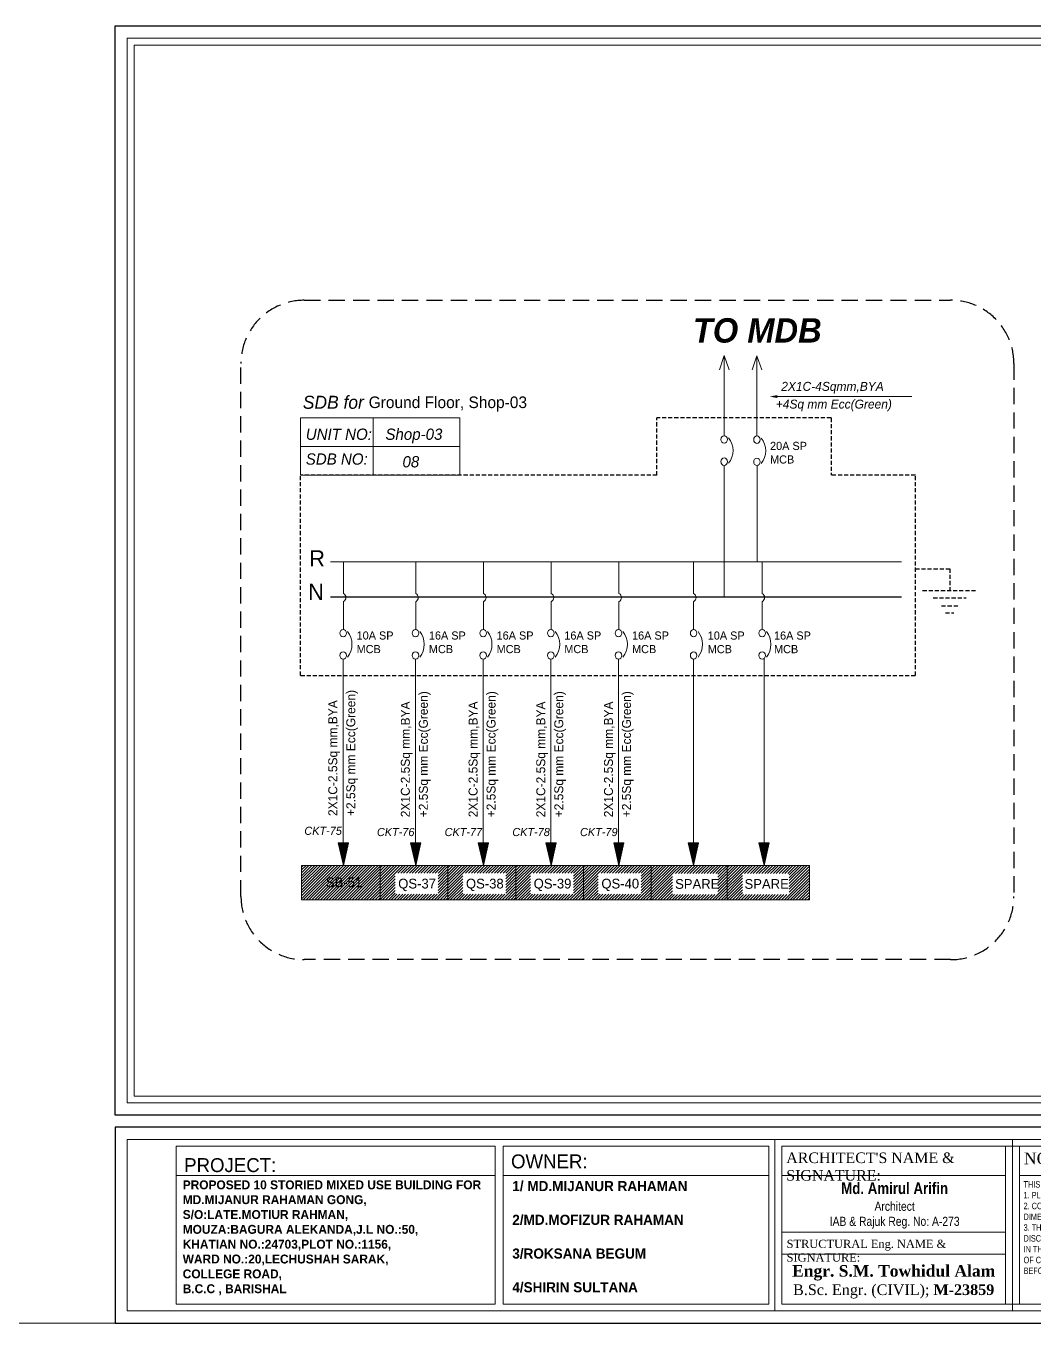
# Model space of a CAD drawing. Header units: inches. Extents: x 109699 to 44449955, y -10987 to 15824140.
# Drawn here: x 206992 to 207611, y -4569 to -3772 of the extents above; entities that cross this region are included whole.
import ezdxf

# ---------------------------------------------------------------- set-up
doc = ezdxf.new("R2010")
doc.units = ezdxf.units.IN
doc.header["$LTSCALE"] = 5
doc.header["$MEASUREMENT"] = 0
doc.linetypes.add('DASHED', pattern=[0.75, 0.5, -0.25])
doc.linetypes.add('DASHED2', pattern=[0.375, 0.25, -0.125])
doc.layers.get('0').update_dxf_attribs({"color": 123})
doc.layers.get('Defpoints').update_dxf_attribs({"lineweight": 5})
for name, color, linetype, lineweight in [('@NORMAL', 7, 'Continuous', 5), ('CKT-TEXT', 6, 'Continuous', 9), ('E-BOX', 20, 'Continuous', 30), ('E-BUSBER-B', 21, 'Continuous', 18), ('E-BUSBER-N', 131, 'Continuous', 18), ('E-CKT-CABLE', 116, 'Continuous', 18), ('E-CKT-TEXT', 135, 'Continuous', 18), ('E-CKT-TEXT-2', 7, 'Continuous', 9), ('E-MCCB', 5, 'Continuous', 13), ('E-QS-Socket-15A', 1, 'Continuous', 9), ('E-SB-Switch-Board', 106, 'Continuous', 18), ('H', 252, 'Continuous', 9), ('leter', 140, 'Continuous', 13), ('Text', 7, 'Continuous', 0), ('WALL-1', 8, 'Continuous', 9)]:
    doc.layers.add(name, color=color, linetype=linetype, lineweight=lineweight)
doc.layers.add('T', color=8, linetype='Continuous')
doc.styles.add('box text', font='arial.ttf')
doc.styles.add('RomanS', font='romans.shx')
doc.styles.add('SH-T2', font='times.ttf')
doc.styles.get("Standard").update_dxf_attribs({"font": 'times.ttf'})
doc.styles.add('TAVE2', font='ROM_____.PFB')
picture_1 = doc.add_image_def('image1.png', size_in_pixel=(745, 477))

# ---------------------------------------------------------------- blocks, each defined once
blk = doc.blocks.new('zxczxczxcz')
at = {"layer": '@NORMAL'}
for points in [[(177327.5, -15450.1), (175295.2, -15450.1), (175295.2, -14276.8), (177327.5, -14276.8)], [(177319.9, -15442.5), (175302.8, -15442.5), (175302.8, -14284.5), (177319.9, -14284.5)]]:
    blk.add_lwpolyline(points, close=True, dxfattribs=at)
at = {"layer": 'Text', "lineweight": 30}
for p, q in [((177028.8, -15692.6), (177028.8, -15476.8)), ((177340.9, -15476.8), (177028.8, -15476.8)), ((177340.9, -15476.8), (177340.9, -15692.6)), ((177340.9, -15692.6), (177028.8, -15692.6))]:
    blk.add_line(p, q, dxfattribs=at)
at = {"layer": 'Text'}
for p, q in [((177340.9, -15692.6), (177340.9, -15476.8)), ((177340.9, -15692.6), (177340.9, -15476.8)), ((176008.4, -15679.2), (176008.4, -15490.2)), ((176270.1, -15490.2), (176270.1, -15679.2)), ((176531.8, -15490.2), (176531.8, -15679.2)), ((176742, -15490.2), (176997.7, -15490.2)), ((176742, -15679.2), (176742, -15490.2)), ((176997.7, -15490.2), (176997.7, -15679.2)), ((177042.2, -15490.2), (177327.5, -15490.2)), ((177042.2, -15679.2), (177042.2, -15490.2)), ((177327.5, -15490.2), (177327.5, -15679.2)), ((175700.4, -15497.8), (175700.4, -15671.6)), ((175709, -15497.8), (176001.6, -15497.8)), ((175709, -15497.8), (175709, -15671.6)), ((176001.6, -15497.8), (176001.6, -15671.6)), ((176001.6, -15671.6), (176001.6, -15497.8)), ((176016.1, -15671.6), (176016.1, -15497.8)), ((176262.5, -15497.8), (176262.5, -15671.6)), ((176277.8, -15497.8), (176277.8, -15671.6)), ((176524.2, -15497.8), (176524.2, -15671.6)), ((176539.5, -15497.8), (176539.5, -15671.6)), ((176749.6, -15497.8), (176990.1, -15497.8)), ((176749.6, -15671.6), (176749.6, -15497.8)), ((176990.1, -15497.8), (176990.1, -15671.6)), ((177049.8, -15497.8), (177319.9, -15497.8)), ((177049.8, -15671.6), (177049.8, -15497.8)), ((177319.9, -15497.8), (177319.9, -15671.6)), ((175349, -15529.9), (175700.4, -15529.9)), ((175709, -15529.9), (176001.6, -15529.9)), ((176016.1, -15529.9), (176262.5, -15529.9)), ((176277.8, -15529.9), (176524.2, -15529.9)), ((176539.5, -15529.9), (176737.2, -15529.9)), ((176539.5, -15584.7), (176737.2, -15584.7)), ((176639.5, -15584.7), (176639.5, -15671.6)), ((176016.1, -15592.4), (176262.5, -15592.4)), ((176016.1, -15616.8), (176262.5, -15616.8)), ((176539.5, -15607.6), (176737.2, -15607.6)), ((176990.1, -15671.6), (176749.6, -15671.6)), ((177319.9, -15671.6), (177049.8, -15671.6)), ((176997.7, -15679.2), (176742, -15679.2)), ((177327.5, -15679.2), (177042.2, -15679.2))]:
    blk.add_line(p, q, dxfattribs=at)
at = {"layer": 'Text', "lineweight": 30}
blk.add_lwpolyline([(177005.9, -15476.8), (175281.8, -15476.8), (175281.8, -15692.6), (177005.9, -15692.6)], close=True, dxfattribs=at)
at = {"layer": 'Text'}
blk.add_lwpolyline([(176997.7, -15490.2), (175295.2, -15490.2), (175295.2, -15679.2), (176997.7, -15679.2)], close=True, dxfattribs=at)
for points in [[(175700.4, -15497.8), (175349, -15497.8), (175349, -15671.6), (175700.4, -15671.6)], [(176001.6, -15497.8), (175709, -15497.8)], [(176524.2, -15497.8), (176016.1, -15497.8)], [(176539.5, -15671.6), (176737.2, -15671.6), (176737.2, -15497.8), (176539.5, -15497.8)], [(175709, -15671.6), (176001.6, -15671.6)], [(176016.1, -15671.6), (176524.2, -15671.6)]]:
    blk.add_lwpolyline(points, dxfattribs=at)
at = {"layer": 'WALL-1', "lineweight": 30}
blk.add_line((177340.9, -14263.5), (177340.9, -15463.5), dxfattribs=at)
blk.add_lwpolyline([(177340.9, -15463.5), (175281.8, -15463.5), (175281.8, -14263.5), (177340.9, -14263.5)], close=True, dxfattribs=at)
at = {"layer": 'leter', "insert": (177184.4, -15628.6), "char_height": 3.9766, "width": 400.68, "attachment_point": 2}
blk.add_mtext('{\\fFranklin Gothic Medium|b0|i0|c0|p34;\\H2.066x;\\C5;MODERN BUILDING DESIGN & CONSULTANT\\H1.2x; \\C256; \\P\\fTimes New Roman|b1|i0|c0|p18;\\H0.4899x;\\C7;TALUKDER MANSION,5/7,BLOCK -A,RUPATOLI HOUSING STATE,BARISHAL.\\PB.C.C REG. NO:35,MAIL:mbdc333@gmail.com\\PMOBILE NO:01731443090\\P\\fFranklin Gothic Medium|b0|i0|c0|p34;\\H0.8231x;\\C256;                             }', dxfattribs=at)
at = {"layer": 'Text'}
for s, insert, char_height, width, attachment_point in [("{\\C1;ARCHITECT'S NAME & SIGNATURE:}", (176020.9, -15504.7, 29.8), 11.609, 235.441, 1), ('{\\C1;NOTE:}', (176282.6, -15504.7, 29.8), 12.899, 235.441, 1), ('{\\fFranklin Gothic Medium Cond|b0|i0|c0|p34;\\C1;PROJECT:}', (175357.8, -15510.9, 91), 15.338, 414.227, 1), ('{\\fFranklin Gothic Medium|b0|i0|c0|p34;\\C1;OWNER:}', (175717.8, -15506.8), 15.338, 414.227, 1), ('{\\C1;DRAWING  TITLE:}', (176566.4, -15506.4, -14.9), 11.609, 235.441, 1), ('{\\fFranklin Gothic Medium|b0|i0|c0|p34;\\C1;CONSULTANT:}', (176814.3, -15518.7, 279.5), 15.479, 414.227, 1), ('\\pt35.29515;{\\fCentury Gothic|b1|i0|c0|p34;PROPOSED 10 STORIED MIXED USE BUILDING FOR \\PMD.MIJANUR RAHAMAN GONG,\\PS/O:LATE.MOTIUR RAHMAN, \\PMOUZA:BAGURA ALEKANDA,J.L NO.:50,\\PKHATIAN NO.:24703,PLOT NO.:1156,\\PWARD NO.:20,LECHUSHAH SARAK,\\P\\pt67.08058;COLLEGE ROAD, \\PB.C.C , BARISHAL }', (175356.2, -15535.4), 9.808, 458.165, 1), ('{\\fArial Narrow|b1|i0|c0|p34;Md. Amirul Arifin\\P\\fArial Narrow|b0|i0|c0|p34;\\H0.7794x;Architect\\PIAB & Rajuk Reg. No: A-273\\fCentury Gothic|b0|i0|c0|p34;\\L\\P\\H1.283x;\\l \\P\\fFranklin Gothic Medium|b0|i0|c0|p34; \\fFranklin Gothic Book|b0|i0|c0|p34;\\H0.6173x;  \\fFranklin Gothic Medium|b0|i0|c0|p34;\\H1.62x; \\fFranklin Gothic Book|b0|i0|c0|p34;\\H0.6173x; \\fFranklin Gothic Medium|b0|i0|c0|p34;\\H1.62x;                                                                                       }', (176140.3, -15537.7), 12.7553, 248.971, 2), ('\\pi-34.83833,l34.83833,t34.83833;{\\W0.9;\\C1;DATE:}', (176557, -15588.9, -14.9), 11.609, 235.441, 1), ('\\pi-34.83833,l34.83833,t34.83833;{\\W0.9;\\C1;SHEET NO}', (176664.3, -15589.8, -14.9), 11.609, 235.441, 1), ('{\\C1;STRUCTURAL Eng. NAME & SIGNATURE:}', (176021.3, -15600.8, 29.8), 9.029, 235.441, 1), ('{\\fTimes New Roman|b1|i0|c0|p18; Engr. S.M. Towhidul Alam\\P\\fTimes New Roman|b0|i0|c0|p18; \\H0.9205x;B.Sc. Engr. (CIVIL); \\fTimes New Roman|b1|i0|c0|p18;M-23859}', (176136.8, -15628.7, -14.9), 12.7553, 248.971, 2), ('\\pi-191.13542,l191.13542,t191.13542;23.07.2022', (176550.3, -15626.7, -14.9), 13.931, 375.033, 1), ('{\\fFranklin Gothic Medium|b0|i0|c0|p34;\\C0;ENGR.MIZANUR RAHMAN (CIVIL)\\PMANAGING DIRECTOR\\P\\H0.8571x;MODERN BUILDING DESIGN & CONSULTANT}', (176870.4, -15624.1, -11.9), 8.668, 331.382, 2)]:
    blk.add_mtext(s, dxfattribs=dict(at, insert=insert, char_height=char_height, width=width, attachment_point=attachment_point))
at = {"layer": 'Text', "linetype": 'Continuous', "insert": (175719.2, -15536.1), "char_height": 11.145, "width": 329.404, "attachment_point": 1, "style": 'SH-T2'}
blk.add_mtext('\\pt76.20062;{\\fCentury Gothic|b1|i0|c0|p34;1/ MD.MIJANUR RAHAMAN \\P\\P2/MD.MOFIZUR RAHAMAN\\P \\P3/ROKSANA BEGUM\\P\\P4/SHIRIN SULTANA}', dxfattribs=at)
at = {"layer": 'Text', "insert": (176282.3, -15536.2, -14.9), "char_height": 7.1387, "width": 248.98, "attachment_point": 1, "style": 'box text'}
blk.add_mtext("{\\fArial Narrow|b0|i0|c0|p34;\\W0.9;THIS NOTE IS VALID FOR DRAWINGS RELATED TO THIS PROJECT:\\P1. PLEASE DO NOT SCALE FROM THE DRAWINGS.\\P2. CONTRACTORS AND SUB-CONTRACTORS ARE TO VERIFY    ALL DIMENSIONS AT THE SITE.\\P3. THE CONTRACTOR IS TO NOTIFY THE CONSULTANT ABOUT ANY DISCREPANCIES/ DIFFERENCES CONTAINED\\PIN THE DRAWING (IN RELATION TO OTHER DRAWINGS) OR IN CASE OF CONTRADICTS WITH  'BNBC' & 'IMARAT BIDHIMALA, 2008'; WELL BEFORE IGNITING WORK.}", dxfattribs=at)
at = {"layer": '@NORMAL', "color": 0}
image = blk.add_image(picture_1, insert=(177085.8, -15624.9), size_in_units=(191.9, 122.8), rotation=0, dxfattribs=dict(at, brightness=35, contrast=59))
image.dxf.flags = 7
blk = doc.blocks.new('E-CKT TEXT')
for p, q in [((648438.87, 22105.08), (648437.12, 22112.85)), ((648437.12, 22112.85), (648440.62, 22112.85)), ((648437.16, 22112.65), (648437.36, 22112.85)), ((648437.21, 22112.43), (648437.63, 22112.85)), ((648437.26, 22112.21), (648437.89, 22112.85)), ((648437.31, 22112), (648438.16, 22112.85)), ((648437.36, 22111.78), (648438.43, 22112.85)), ((648437.41, 22111.56), (648438.69, 22112.85)), ((648437.46, 22111.35), (648438.96, 22112.85)), ((648437.51, 22111.13), (648439.22, 22112.85)), ((648437.55, 22110.92), (648439.49, 22112.85)), ((648437.6, 22110.7), (648439.75, 22112.85)), ((648437.65, 22110.48), (648440.02, 22112.85)), ((648437.7, 22110.27), (648440.28, 22112.85)), ((648437.75, 22110.05), (648440.55, 22112.85)), ((648437.8, 22109.83), (648440.57, 22112.6)), ((648437.85, 22109.62), (648440.49, 22112.26)), ((648437.9, 22109.4), (648440.41, 22111.92)), ((648437.94, 22109.18), (648440.34, 22111.58)), ((648437.99, 22108.97), (648440.26, 22111.23)), ((648438.87, 22105.08), (648440.62, 22112.85)), ((648438.04, 22108.75), (648440.18, 22110.89)), ((648438.09, 22108.54), (648440.11, 22110.55)), ((648438.14, 22108.32), (648440.03, 22110.21)), ((648438.19, 22108.1), (648439.95, 22109.86)), ((648438.24, 22107.89), (648439.87, 22109.52)), ((648438.29, 22107.67), (648439.8, 22109.18)), ((648438.34, 22107.45), (648439.72, 22108.84)), ((648438.38, 22107.24), (648439.64, 22108.49)), ((648438.43, 22107.02), (648439.56, 22108.15)), ((648438.48, 22106.8), (648439.49, 22107.81)), ((648438.53, 22106.59), (648439.41, 22107.47)), ((648438.58, 22106.37), (648439.33, 22107.13)), ((648438.63, 22106.16), (648439.26, 22106.78)), ((648438.68, 22105.94), (648439.18, 22106.44)), ((648438.73, 22105.72), (648439.1, 22106.1)), ((648438.77, 22105.51), (648439.02, 22105.76)), ((648438.82, 22105.29), (648438.95, 22105.41))]:
    blk.add_line(p, q)
blk = doc.blocks.new('A$C7DE01C66')
at = {"layer": 'E-CKT-CABLE'}
for p, q in [((0, 25.02), (0, 13.35)), ((0, 10.31), (0, 0))]:
    blk.add_line(p, q, dxfattribs=at)
blk.add_arc((-0.81, 11.83), 1.72, 298.1075, 61.8925, dxfattribs=at)

msp = doc.modelspace()

# ---------------------------------------------------------------- hatches: boundary and pattern name
at = {"layer": 'E-CKT-TEXT-2'}
h = msp.add_hatch(dxfattribs=at)
h.set_pattern_fill('ANSI31', color=256, scale=10)
h.set_pattern_definition([(45, (5282.0808, -16781.8087), (-0.8838834765, 0.8838834765), [])])
h.paths.add_polyline_path([(207473.06, -4287.61), (207445.37, -4287.61), (207445.37, -4287.61), (207445.37, -4287.61), (207422.53, -4287.61), (207422.53, -4308.8), (207473.06, -4308.8)])
h.paths.add_polyline_path([(207422.53, -4287.61), (207401.99, -4287.61), (207401.99, -4287.61), (207401.99, -4287.61), (207375.86, -4287.61), (207375.86, -4308.8), (207422.53, -4308.8)])
h.paths.add_polyline_path([(207432.09, -4305.5), (207460.67, -4305.5), (207460.67, -4292.55), (207432.09, -4292.55)], flags=16)
h.paths.add_polyline_path([(207389, -4305.5), (207416.83, -4305.5), (207416.83, -4292.55), (207389, -4292.55)], flags=16)
at = {"layer": 'E-QS-Socket-15A'}
h = msp.add_hatch(dxfattribs=at)
h.set_pattern_fill('ANSI31', color=1, scale=10)
h.set_pattern_definition([(45, (5197.9733, -16781.8087), (-0.8838834765, 0.8838834765), [])])
h.paths.add_polyline_path([(207251.07, -4287.61), (207231.11, -4287.61), (207231.11, -4287.61), (207231.11, -4287.61), (207209.56, -4287.61), (207209.56, -4308.8), (207251.07, -4308.8)])
h.paths.add_polyline_path([(207218.57, -4305.3), (207245.04, -4305.3), (207245.04, -4292.35), (207218.57, -4292.35)], flags=16)
h = msp.add_hatch(dxfattribs=at)
h.set_pattern_fill('ANSI31', color=1, scale=10)
h.set_pattern_definition([(45, (5239.5632, -16781.8087), (-0.8838834765, 0.8838834765), [])])
h.paths.add_polyline_path([(207292.66, -4287.61), (207272.7, -4287.61), (207272.7, -4287.61), (207272.7, -4287.61), (207251.15, -4287.61), (207251.15, -4308.8), (207292.66, -4308.8)])
h.paths.add_polyline_path([(207260.16, -4305.3), (207286.63, -4305.3), (207286.63, -4292.35), (207260.16, -4292.35)], flags=16)
h = msp.add_hatch(dxfattribs=at)
h.set_pattern_fill('ANSI31', color=1, scale=10)
h.set_pattern_definition([(45, (5281.153, -16781.8087), (-0.8838834765, 0.8838834765), [])])
h.paths.add_polyline_path([(207334.25, -4287.61), (207314.29, -4287.61), (207314.29, -4287.61), (207314.29, -4287.61), (207292.74, -4287.61), (207292.74, -4308.8), (207334.25, -4308.8)])
h.paths.add_polyline_path([(207301.75, -4305.3), (207328.22, -4305.3), (207328.22, -4292.35), (207301.75, -4292.35)], flags=16)
h = msp.add_hatch(dxfattribs=at)
h.set_pattern_fill('ANSI31', color=1, scale=10)
h.set_pattern_definition([(45, (5322.7428, -16781.8087), (-0.8838834765, 0.8838834765), [])])
h.paths.add_polyline_path([(207375.84, -4287.61), (207355.88, -4287.61), (207355.88, -4287.61), (207355.88, -4287.61), (207334.33, -4287.61), (207334.33, -4308.8), (207375.84, -4308.8)])
h.paths.add_polyline_path([(207343.34, -4305.3), (207369.81, -4305.3), (207369.81, -4292.35), (207343.34, -4292.35)], flags=16)
at = {"layer": 'E-SB-Switch-Board'}
h = msp.add_hatch(dxfattribs=at)
h.set_pattern_fill('ANSI31', color=256, scale=10)
h.set_pattern_definition([(45, (13545.7959, 1249.1022), (-0.8838834765, 0.8838834765), [])])
h.paths.add_polyline_path([(207209.5, -4308.8), (207209.5, -4287.61), (207186.87, -4287.61), (207186.87, -4287.61), (207186.87, -4287.61), (207161.15, -4287.61), (207161.15, -4308.8)])
h.paths.add_polyline_path([(207174.48, -4304.52), (207198.47, -4304.52), (207198.47, -4291.57), (207174.48, -4291.57)], flags=24)

# ---------------------------------------------------------------- linework, layer by layer
at = {"linetype": 'DASHED2', "lineweight": 25, "ltscale": 8}
msp.add_lwpolyline([(207162.81, -3940.39), (207559.83, -3940.39, -0.414214), (207598.71, -3979.27), (207598.71, -4306.65, -0.414214), (207559.83, -4345.53), (207162.81, -4345.53, -0.414214), (207123.93, -4306.65), (207123.93, -3979.27, -0.414214)], format="xyb", close=True, dxfattribs=at)
at = {"layer": 'CKT-TEXT', "extrusion": (0, 0, -1)}
for centre in [(207226.64, -4151.79), (207268.23, -4151.79), (207309.82, -4151.79), (207351.41, -4151.79), (207397.51, -4151.79), (207439.56, -4151.79)]:
    msp.add_ellipse(centre, major_axis=(0, 11.32), ratio=0.8736, start_param=0.810857, end_param=2.330736, dxfattribs=at)
at = {"layer": 'Defpoints', "ltscale": 0.5}
msp.add_ray((184484.87, -4568.82), (1, 0), dxfattribs=at)
at = {"layer": 'E-BOX', "linetype": 'DASHED'}
for p, q in [((207486.36, -4012.73), (207379.47, -4012.73)), ((207379.47, -4047.88), (207379.47, -4012.73)), ((207379.47, -4047.88), (207379.47, -4012.73)), ((207486.36, -4012.73), (207486.36, -4047.88)), ((207160.62, -4170.9), (207160.62, -4047.88)), ((207379.47, -4047.88), (207160.62, -4047.88)), ((207379.47, -4047.88), (207160.62, -4047.88)), ((207538.16, -4047.88), (207486.36, -4047.88)), ((207538.16, -4170.9), (207538.16, -4047.88)), ((207538.16, -4105.38), (207559.27, -4105.38)), ((207559.27, -4105.38), (207559.27, -4118.8)), ((207542.63, -4118.8), (207575.9, -4118.8)), ((207549.18, -4123.29), (207569.36, -4123.29)), ((207554.22, -4128.23), (207564.31, -4128.23)), ((207556.7, -4132.51), (207561.74, -4132.51)), ((207160.62, -4170.9), (207538.16, -4170.9))]:
    msp.add_line(p, q, dxfattribs=at)
at = {"layer": 'E-BUSBER-B', "color": 1}
msp.add_line((207178.96, -4101.19), (207529.7, -4101.19), dxfattribs=at)
at = {"layer": 'E-BUSBER-N', "lineweight": 25}
msp.add_line((207178.96, -4122.54), (207529.7, -4122.54), dxfattribs=at)
at = {"layer": 'E-CKT-CABLE'}
for p, q in [((207420.77, -3974.34), (207417.84, -3983.08)), ((207420.77, -3974.34), (207423.84, -3983.08)), ((207420.77, -4023.63), (207420.77, -3974.34)), ((207440.87, -3974.47), (207437.93, -3983.21)), ((207440.87, -3974.47), (207443.93, -3983.21)), ((207440.87, -4023.75), (207440.87, -3974.47)), ((207453.35, -3999.55), (207535.91, -3999.55)), ((207420.77, -4122.54), (207420.77, -4041.83)), ((207441.1, -4101.3), (207441.1, -4041.94)), ((207186.72, -4160.89), (207186.72, -4287.61)), ((207231.11, -4160.89), (207231.11, -4287.61)), ((207272.7, -4160.89), (207272.7, -4287.61)), ((207314.29, -4160.89), (207314.29, -4287.61)), ((207355.88, -4160.89), (207355.88, -4287.61)), ((207401.99, -4160.89), (207401.99, -4287.61)), ((207445.37, -4160.89), (207445.37, -4287.61)), ((207209.5, -4287.61), (207209.5, -4308.8)), ((207473.06, -4287.61), (207473.06, -4308.8))]:
    msp.add_line(p, q, dxfattribs=at)
msp.add_lwpolyline([(207161.15, -4287.61), (207473.06, -4287.61), (207473.06, -4308.8), (207161.15, -4308.8)], close=True, dxfattribs=at)
msp.add_solid([(207453.35, -4000.44), (207453.35, -3998.67), (207448.71, -3999.55)], dxfattribs=at)
at = {"layer": 'E-CKT-TEXT-2'}
msp.add_line((207422.53, -4287.61), (207422.53, -4308.8), dxfattribs=at)
at = {"layer": 'E-MCCB', "extrusion": (0, 0, -1)}
for centre in [(207420.77, -4025.9), (207440.87, -4026.03), (207420.77, -4039.55), (207440.87, -4039.68)]:
    msp.add_ellipse(centre, major_axis=(0, 2.28), ratio=0.8736, dxfattribs=at)
for centre, major_axis, start_param, end_param in [((207416.3, -4032.73), (0, 11.32), 0.810857, 2.330736), ((207436.39, -4032.85), (0, 11.32), 0.810857, 2.330736), ((207186.72, -4144.96), (0, 2.28), 1.57079632679372, 7.853981633973307), ((207182.24, -4151.79), (0, 11.32), 0.810857, 2.330736), ((207231.11, -4144.96), (0, 2.28), 1.570796326787449, 7.853981633967035), ((207272.7, -4144.96), (0, 2.28), 1.570796326787449, 7.853981633967035), ((207314.29, -4144.96), (0, 2.28), 1.570796326787449, 7.853981633967035), ((207355.88, -4144.96), (0, 2.28), 1.570796326787449, 7.853981633967035), ((207401.99, -4144.96), (0, 2.28), 1.570796326787449, 7.853981633967035), ((207444.04, -4144.96), (0, 2.28), 1.570796326787449, 7.853981633967035), ((207186.72, -4158.61), (0, 2.28), 1.570796326795389, 7.853981633974975), ((207231.11, -4158.61), (0, 2.28), 1.570796326788042, 7.853981633967629), ((207272.7, -4158.61), (0, 2.28), 1.570796326788042, 7.853981633967629), ((207314.29, -4158.61), (0, 2.28), 1.570796326788042, 7.853981633967629), ((207355.88, -4158.61), (0, 2.28), 1.570796326788042, 7.853981633967629), ((207401.99, -4158.61), (0, 2.28), 1.570796326788042, 7.853981633967629), ((207444.04, -4158.61), (0, 2.28), 1.570796326788042, 7.853981633967629)]:
    msp.add_ellipse(centre, major_axis=major_axis, ratio=0.8736, start_param=start_param, end_param=end_param, dxfattribs=at)
at = {"layer": 'E-QS-Socket-15A', "ltscale": 10}
msp.add_line((207486.36, -4012.73), (207486.36, -4012.73), dxfattribs=at)
at = {"layer": 'E-QS-Socket-15A', "color": 1}
for p, q in [((207209.5, -4287.61), (207209.5, -4308.8)), ((207251.09, -4287.61), (207251.09, -4308.8)), ((207292.68, -4287.61), (207292.68, -4308.8)), ((207334.27, -4287.61), (207334.27, -4308.8)), ((207375.86, -4287.61), (207375.86, -4308.8))]:
    msp.add_line(p, q, dxfattribs=at)
at = {"layer": 'E-QS-Socket-15A', "color": 244}
msp.add_line((207375.86, -4287.61), (207375.86, -4308.8), dxfattribs=at)
at = {"layer": 'E-SB-Switch-Board'}
msp.add_line((207209.5, -4287.61), (207209.5, -4308.8), dxfattribs=at)
at = {"layer": 'H', "ltscale": 0.5}
for p, q in [((207205.16, -4012.73), (207205.16, -4047.88)), ((207258.37, -4012.73), (207258.37, -4047.88)), ((207160.62, -4030.3), (207258.37, -4030.3))]:
    msp.add_line(p, q, dxfattribs=at)
msp.add_lwpolyline([(207160.62, -4012.73), (207258.37, -4012.73), (207258.37, -4047.88), (207160.62, -4047.88)], close=True, dxfattribs=at)

# ---------------------------------------------------------------- block references
at = {"layer": 'E-CKT-TEXT-2', "xscale": 1.791404791323321, "yscale": 1.791404791323321, "zscale": 1.791404791323321}
for p in [(-954214.66, -43886.75), (-954171.28, -43886.75)]:
    msp.add_blockref('E-CKT TEXT', p, dxfattribs=at)
at = {"layer": 'E-QS-Socket-15A', "ltscale": 10, "xscale": 1.65870814017606, "yscale": 1.65870814017606, "zscale": 1.65870814017606}
for p in [(207186.91, -4142.67), (207231.37, -4142.71), (207272.96, -4142.71), (207314.55, -4142.71), (207356.14, -4142.71), (207401.95, -4142.7), (207444.04, -4142.69)]:
    msp.add_blockref('A$C7DE01C66', p, dxfattribs=at)
at = {"layer": 'E-QS-Socket-15A', "color": 1, "xscale": 1.791404791323321, "yscale": 1.791404791323321, "zscale": 1.791404791323321}
for p in [(-954385.23, -43886.75), (-954343.65, -43886.75), (-954302.06, -43886.75), (-954260.47, -43886.75)]:
    msp.add_blockref('E-CKT TEXT', p, dxfattribs=at)
at = {"layer": 'E-SB-Switch-Board', "color": 1, "xscale": 1.791404791323321, "yscale": 1.791404791323321, "zscale": 1.791404791323321}
msp.add_blockref('E-CKT TEXT', (-954429.63, -43886.75), dxfattribs=at)
at = {"layer": 'WALL-1', "linetype": 'Continuous', "xscale": 0.5576728227840001, "yscale": 0.5576728227840001, "zscale": 0.5576728227840001}
msp.add_blockref('zxczxczxcz', (109296.79, 4182.51), dxfattribs=at)

# ---------------------------------------------------------------- texts
at = {"layer": 'CKT-TEXT', "attachment_point": 1}
for s, insert, char_height, width, style in [('{\\fCentury Gothic|b1|i1|c0|p34;TO MDB}', (207401.52, -3951.4), 15, 86.7197, 'TAVE2'), ('{\\fCentury Gothic|b0|i1|c0|p34;2X1C-4Sqmm,BYA}', (207455.8, -3990.54), 5.5, 92.1714, 'RomanS'), ('{\\fCentury Gothic|b0|i1|c0|p34;+4Sq mm Ecc(Green)}', (207452.44, -4001.44), 5.5, 92.1714, 'RomanS'), ('{\\fCentury Gothic|b0|i0|c0|p34;20A SP\\PMCB}', (207448.91, -4027.37), 5, 29.9821, 'RomanS'), ('{\\fCentury Gothic|b0|i0|c0|p34;10A SP\\PMCB}', (207194.98, -4143.87), 5, 29.9821, 'RomanS'), ('{\\fCentury Gothic|b0|i0|c0|p34;16A SP\\PMCB}', (207239.38, -4143.87), 5, 29.9821, 'RomanS'), ('{\\fCentury Gothic|b0|i0|c0|p34;16A SP\\PMCB}', (207280.97, -4143.87), 5, 29.9821, 'RomanS'), ('{\\fCentury Gothic|b0|i0|c0|p34;16A SP\\PMCB}', (207322.56, -4143.87), 5, 29.9821, 'RomanS'), ('{\\fCentury Gothic|b0|i0|c0|p34;16A SP\\PMCB}', (207364.15, -4143.87), 5, 29.9821, 'RomanS'), ('{\\fCentury Gothic|b0|i0|c0|p34;10A SP\\PMCB}', (207410.64, -4143.89), 5, 29.9821, 'RomanS'), ('{\\fCentury Gothic|b0|i0|c0|p34;16A SP\\PMCB}', (207451.35, -4143.89), 5, 29.9821, 'RomanS')]:
    msp.add_mtext(s, dxfattribs=dict(at, insert=insert, char_height=char_height, width=width, style=style))
at = {"layer": 'E-BUSBER-B', "color": 1, "style": 'TAVE2'}
msp.add_text('R', height=9.95, dxfattribs=at).set_placement((207165.93, -4103.97))
at = {"layer": 'E-BUSBER-N', "lineweight": 25, "style": 'TAVE2'}
msp.add_text('N', height=9.95, dxfattribs=at).set_placement((207165.2, -4124.47))
at = {"layer": 'E-CKT-TEXT', "insert": (207161.97, -3999.07), "char_height": 8, "width": 701.4153, "attachment_point": 1, "style": 'TAVE2'}
msp.add_mtext('{\\fCentury Gothic|b0|i1|c0|p34;SDB for \\A1;\\fCentury Gothic|b0|i0|c0|p34;\\H0.88889x;Ground Floor, Shop-03}', dxfattribs=at)
at = {"layer": 'E-CKT-TEXT', "color": 1, "char_height": 5, "width": 24.1526, "attachment_point": 1}
for s, insert in [('{\\fCentury Gothic|b0|i1|c0|p34;\\C256;CKT-75}', (207162.89, -4263.85)), ('{\\fCentury Gothic|b0|i1|c0|p34;\\C256;CKT-76}', (207207.45, -4264.62)), ('{\\fCentury Gothic|b0|i1|c0|p34;\\C256;CKT-77}', (207249.04, -4264.62)), ('{\\fCentury Gothic|b0|i1|c0|p34;\\C256;CKT-78}', (207290.63, -4264.62)), ('{\\fCentury Gothic|b0|i1|c0|p34;\\C256;CKT-79}', (207332.22, -4264.62))]:
    msp.add_mtext(s, dxfattribs=dict(at, insert=insert))
at = {"layer": 'E-CKT-TEXT-2', "color": 7, "char_height": 5.5, "width": 121.8928, "attachment_point": 1, "rotation": 90, "style": 'RomanS'}
for s, insert in [('{\\fCentury Gothic|b0|i0|c0|p34;\\C256;+2.5Sq mm Ecc(Green) }', (207188.65, -4257.28)), ('{\\fCentury Gothic|b0|i0|c0|p34;\\C256;+2.5Sq mm Ecc(Green) }', (207233.22, -4258.05)), ('{\\fCentury Gothic|b0|i0|c0|p34;\\C256;+2.5Sq mm Ecc(Green) }', (207274.81, -4258.05)), ('{\\fCentury Gothic|b0|i0|c0|p34;\\C256;+2.5Sq mm Ecc(Green) }', (207316.4, -4258.05)), ('{\\fCentury Gothic|b0|i0|c0|p34;\\C256;+2.5Sq mm Ecc(Green) }', (207357.99, -4258.05)), ('{\\fCentury Gothic|b0|i0|c0|p34;\\C256;2X1C-2.5Sq mm,BYA}', (207177.59, -4257.28)), ('{\\fCentury Gothic|b0|i0|c0|p34;\\C256;2X1C-2.5Sq mm,BYA}', (207222.16, -4258.05)), ('{\\fCentury Gothic|b0|i0|c0|p34;\\C256;2X1C-2.5Sq mm,BYA}', (207263.75, -4258.05)), ('{\\fCentury Gothic|b0|i0|c0|p34;\\C256;2X1C-2.5Sq mm,BYA}', (207305.34, -4258.05)), ('{\\fCentury Gothic|b0|i0|c0|p34;\\C256;2X1C-2.5Sq mm,BYA}', (207346.93, -4258.05))]:
    msp.add_mtext(s, dxfattribs=dict(at, insert=insert))
at = {"layer": 'E-CKT-TEXT-2', "char_height": 6, "width": 24.0847, "attachment_point": 1}
for insert in [(207390.61, -4296.01), (207433.24, -4296.01)]:
    msp.add_mtext('{\\fCentury Gothic|b0|i0|c0|p34;SPARE}', dxfattribs=dict(at, insert=insert))
at = {"layer": 'E-QS-Socket-15A', "color": 1, "char_height": 6, "width": 24.1526, "attachment_point": 1}
for s, insert in [('{\\fCentury Gothic|b0|i0|c0|p34;\\C256;QS-37}', (207220.54, -4295.81)), ('{\\fCentury Gothic|b0|i0|c0|p34;\\C256;QS-38}', (207262.13, -4295.81)), ('{\\fCentury Gothic|b0|i0|c0|p34;\\C256;QS-39}', (207303.72, -4295.81)), ('{\\fCentury Gothic|b0|i0|c0|p34;\\C256;QS-40}', (207345.31, -4295.81))]:
    msp.add_mtext(s, dxfattribs=dict(at, insert=insert))
at = {"layer": 'E-SB-Switch-Board', "color": 1, "insert": (207176.09, -4295.03), "char_height": 6, "width": 44.0631, "attachment_point": 1}
msp.add_mtext('{\\fCentury Gothic|b0|i0|c0|p34;\\C256;SB-51}', dxfattribs=at)
at = {"layer": 'T', "char_height": 6.9222, "attachment_point": 1, "style": 'TAVE2'}
for s, insert, width in [('{\\fCentury Gothic|b0|i1|c0|p34;UNIT NO:}', (207163.76, -4019.24), 58.0871), ('{\\fCentury Gothic|b0|i1|c0|p34;Shop-03}', (207212.67, -4019.24), 17.2058), ('{\\fCentury Gothic|b0|i1|c0|p34;SDB NO:}', (207163.76, -4034.49), 58.0871), ('{\\fCentury Gothic|b0|i1|c0|p34;08}', (207223.15, -4036.16), 20.4676)]:
    msp.add_mtext(s, dxfattribs=dict(at, insert=insert, width=width))

doc.saveas('drawing.dxf')
